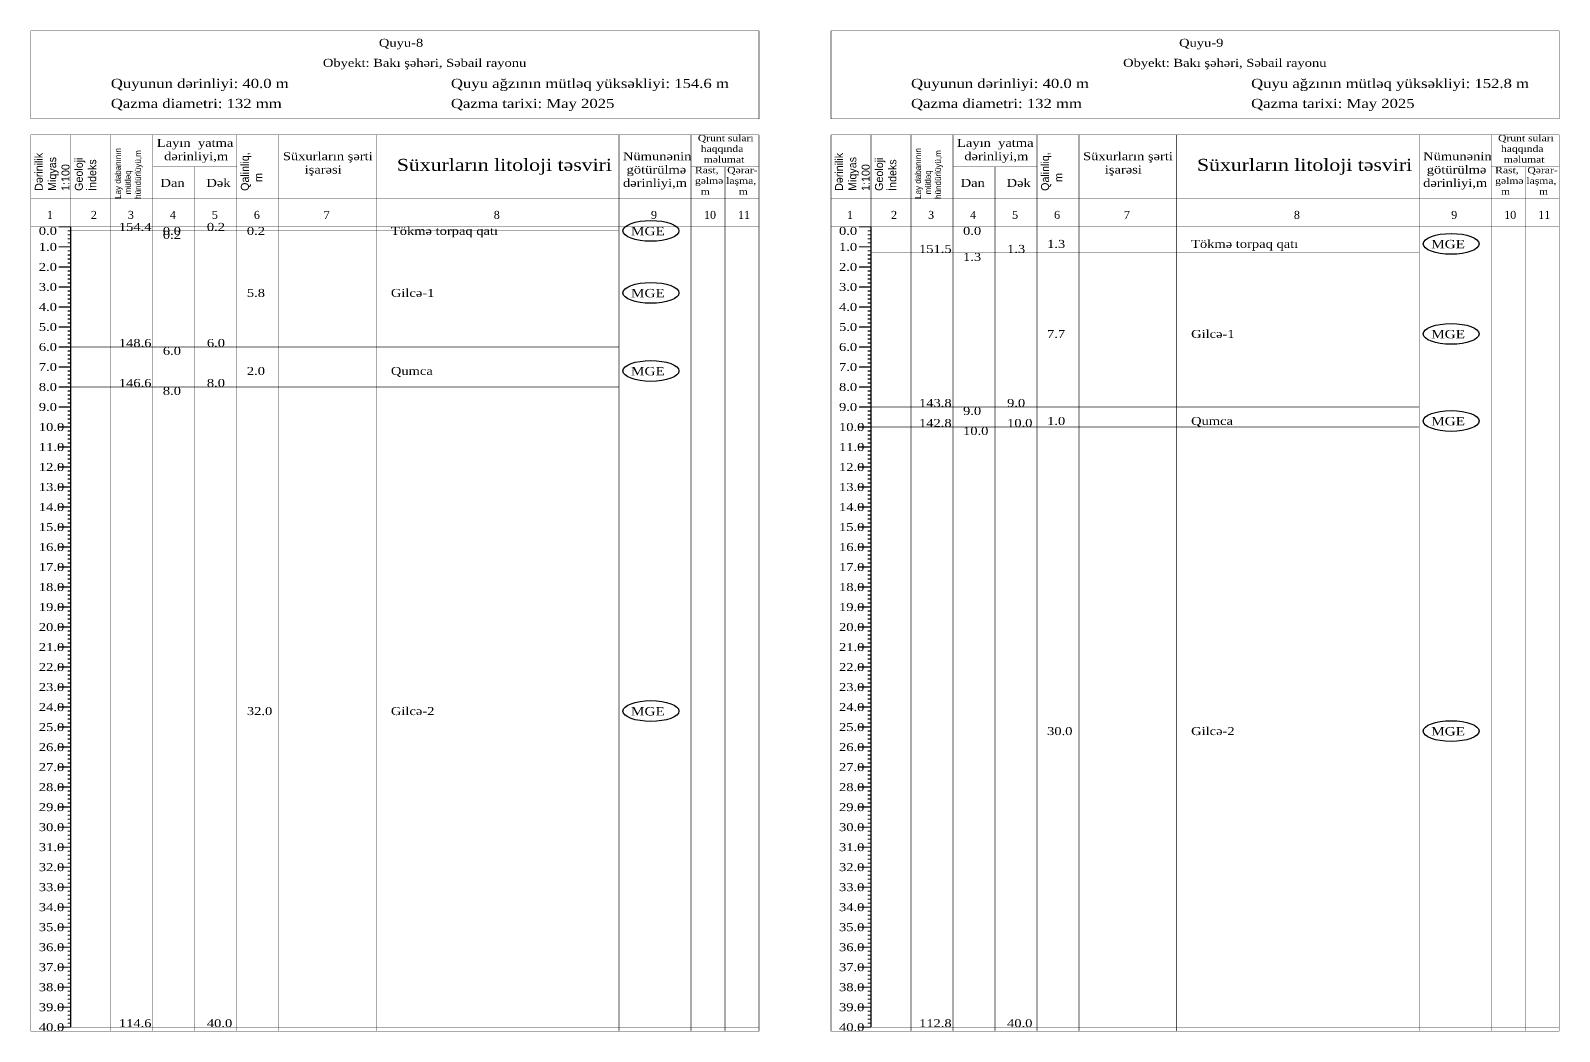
# Model space of a CAD drawing. Header units: metres. Extents: x -10 to 4772, y -44 to 349.
# Drawn here: x 1389.9 to 1772.1, y 98.9 to 349.1 of the extents above; entities that cross this region are included whole.
import ezdxf

# ---------------------------------------------------------------- set-up
doc = ezdxf.new("R2010")
doc.units = ezdxf.units.M
doc.layers.add('Default', color=7, linetype='Continuous')
doc.layers.add('MyLayer', color=7, linetype='Continuous')
doc.styles.add('Times New Roman', font='Times New Roman')
doc.styles.add('Times New Roman_Bold', font='Times New Roman', dxfattribs={"width": 1.2})

msp = doc.modelspace()

# ---------------------------------------------------------------- linework, layer by layer
at = {"color": 7, "lineweight": 30}
for p, q in [((1400, 100), (1400, 300)), ((1600, 100), (1600, 300))]:
    msp.add_line(p, q, dxfattribs=at)
for points in [[(1400, 100), (1400, 300)], [(1600, 100), (1600, 300)]]:
    msp.add_lwpolyline(points, dxfattribs=at)
at = {"color": 5}
for centre in [(1545, 299), (1745, 295.75), (1545, 283.5), (1745, 273.25), (1545, 264), (1745, 251.5), (1545, 179), (1745, 174)]:
    msp.add_ellipse(centre, major_axis=(7, 0), ratio=0.371429, dxfattribs=at)
at = {"layer": 'Default'}
for points, const_width in [([(1400, 300), (1400, 323)], 0.12), ([(1600, 300), (1600, 323)], 0.12), ([(1397, 300), (1400, 300)], 0.3), ([(1399.2, 299), (1400, 299)], 0.3), ([(1399.2, 298), (1400, 298)], 0.3), ([(1400, 299), (1537, 299)], 0.12), ([(1597, 300), (1600, 300)], 0.3), ([(1599.2, 299), (1600, 299)], 0.3), ([(1599.2, 298), (1600, 298)], 0.3), ([(1397, 295), (1400, 295)], 0.3), ([(1399.2, 297), (1400, 297)], 0.3), ([(1399.2, 296), (1400, 296)], 0.3), ([(1597, 295), (1600, 295)], 0.3), ([(1599.2, 297), (1600, 297)], 0.3), ([(1599.2, 296), (1600, 296)], 0.3), ([(1399.2, 294), (1400, 294)], 0.3), ([(1399.2, 293), (1400, 293)], 0.3), ([(1399.2, 292), (1400, 292)], 0.3), ([(1399.2, 291), (1400, 291)], 0.3), ([(1599.2, 294), (1600, 294)], 0.3), ([(1599.2, 293), (1600, 293)], 0.3), ([(1599.2, 292), (1600, 292)], 0.3), ([(1599.2, 291), (1600, 291)], 0.3), ([(1600, 293.5), (1737, 293.5)], 0.12), ([(1397, 290), (1400, 290)], 0.3), ([(1399.2, 289), (1400, 289)], 0.3), ([(1399.2, 288), (1400, 288)], 0.3), ([(1399.2, 287), (1400, 287)], 0.3), ([(1597, 290), (1600, 290)], 0.3), ([(1599.2, 289), (1600, 289)], 0.3), ([(1599.2, 288), (1600, 288)], 0.3), ([(1599.2, 287), (1600, 287)], 0.3), ([(1397, 285), (1400, 285)], 0.3), ([(1399.2, 286), (1400, 286)], 0.3), ([(1399.2, 284), (1400, 284)], 0.3), ([(1399.2, 283), (1400, 283)], 0.3), ([(1597, 285), (1600, 285)], 0.3), ([(1599.2, 286), (1600, 286)], 0.3), ([(1599.2, 284), (1600, 284)], 0.3), ([(1599.2, 283), (1600, 283)], 0.3), ([(1397, 280), (1400, 280)], 0.3), ([(1399.2, 282), (1400, 282)], 0.3), ([(1399.2, 281), (1400, 281)], 0.3), ([(1399.2, 279), (1400, 279)], 0.3), ([(1597, 280), (1600, 280)], 0.3), ([(1599.2, 282), (1600, 282)], 0.3), ([(1599.2, 281), (1600, 281)], 0.3), ([(1599.2, 279), (1600, 279)], 0.3), ([(1397, 275), (1400, 275)], 0.3), ([(1399.2, 278), (1400, 278)], 0.3), ([(1399.2, 277), (1400, 277)], 0.3), ([(1399.2, 276), (1400, 276)], 0.3), ([(1597, 275), (1600, 275)], 0.3), ([(1599.2, 278), (1600, 278)], 0.3), ([(1599.2, 277), (1600, 277)], 0.3), ([(1599.2, 276), (1600, 276)], 0.3), ([(1399.2, 274), (1400, 274)], 0.3), ([(1399.2, 273), (1400, 273)], 0.3), ([(1399.2, 272), (1400, 272)], 0.3), ([(1599.2, 274), (1600, 274)], 0.3), ([(1599.2, 273), (1600, 273)], 0.3), ([(1599.2, 272), (1600, 272)], 0.3), ([(1397, 270), (1400, 270)], 0.3), ([(1399.2, 271), (1400, 271)], 0.3), ([(1399.2, 269), (1400, 269)], 0.3), ([(1399.2, 268), (1400, 268)], 0.3), ([(1400, 270), (1537, 270)], 0.12), ([(1597, 270), (1600, 270)], 0.3), ([(1599.2, 271), (1600, 271)], 0.3), ([(1599.2, 269), (1600, 269)], 0.3), ([(1599.2, 268), (1600, 268)], 0.3), ([(1397, 265), (1400, 265)], 0.3), ([(1399.2, 267), (1400, 267)], 0.3), ([(1399.2, 266), (1400, 266)], 0.3), ([(1399.2, 264), (1400, 264)], 0.3), ([(1597, 265), (1600, 265)], 0.3), ([(1599.2, 267), (1600, 267)], 0.3), ([(1599.2, 266), (1600, 266)], 0.3), ([(1599.2, 264), (1600, 264)], 0.3), ([(1397, 260), (1400, 260)], 0.3), ([(1399.2, 263), (1400, 263)], 0.3), ([(1399.2, 262), (1400, 262)], 0.3), ([(1399.2, 261), (1400, 261)], 0.3), ([(1400, 260), (1537, 260)], 0.12), ([(1597, 260), (1600, 260)], 0.3), ([(1599.2, 263), (1600, 263)], 0.3), ([(1599.2, 262), (1600, 262)], 0.3), ([(1599.2, 261), (1600, 261)], 0.3), ([(1399.2, 259), (1400, 259)], 0.3), ([(1399.2, 258), (1400, 258)], 0.3), ([(1399.2, 257), (1400, 257)], 0.3), ([(1399.2, 256), (1400, 256)], 0.3), ([(1599.2, 259), (1600, 259)], 0.3), ([(1599.2, 258), (1600, 258)], 0.3), ([(1599.2, 257), (1600, 257)], 0.3), ([(1599.2, 256), (1600, 256)], 0.3), ([(1397, 255), (1400, 255)], 0.3), ([(1399.2, 254), (1400, 254)], 0.3), ([(1399.2, 253), (1400, 253)], 0.3), ([(1597, 255), (1600, 255)], 0.3), ([(1599.2, 254), (1600, 254)], 0.3), ([(1599.2, 253), (1600, 253)], 0.3), ([(1600, 255), (1737, 255)], 0.12), ([(1397, 250), (1400, 250)], 0.3), ([(1399.2, 252), (1400, 252)], 0.3), ([(1399.2, 251), (1400, 251)], 0.3), ([(1399.2, 249), (1400, 249)], 0.3), ([(1597, 250), (1600, 250)], 0.3), ([(1599.2, 252), (1600, 252)], 0.3), ([(1599.2, 251), (1600, 251)], 0.3), ([(1599.2, 249), (1600, 249)], 0.3), ([(1600, 250), (1737, 250)], 0.12), ([(1397, 245), (1400, 245)], 0.3), ([(1399.2, 248), (1400, 248)], 0.3), ([(1399.2, 247), (1400, 247)], 0.3), ([(1399.2, 246), (1400, 246)], 0.3), ([(1597, 245), (1600, 245)], 0.3), ([(1599.2, 248), (1600, 248)], 0.3), ([(1599.2, 247), (1600, 247)], 0.3), ([(1599.2, 246), (1600, 246)], 0.3), ([(1399.2, 244), (1400, 244)], 0.3), ([(1399.2, 243), (1400, 243)], 0.3), ([(1399.2, 242), (1400, 242)], 0.3), ([(1399.2, 241), (1400, 241)], 0.3), ([(1599.2, 244), (1600, 244)], 0.3), ([(1599.2, 243), (1600, 243)], 0.3), ([(1599.2, 242), (1600, 242)], 0.3), ([(1599.2, 241), (1600, 241)], 0.3), ([(1397, 240), (1400, 240)], 0.3), ([(1399.2, 239), (1400, 239)], 0.3), ([(1399.2, 238), (1400, 238)], 0.3), ([(1399.2, 237), (1400, 237)], 0.3), ([(1597, 240), (1600, 240)], 0.3), ([(1599.2, 239), (1600, 239)], 0.3), ([(1599.2, 238), (1600, 238)], 0.3), ([(1599.2, 237), (1600, 237)], 0.3), ([(1397, 235), (1400, 235)], 0.3), ([(1399.2, 236), (1400, 236)], 0.3), ([(1399.2, 234), (1400, 234)], 0.3), ([(1399.2, 233), (1400, 233)], 0.3), ([(1597, 235), (1600, 235)], 0.3), ([(1599.2, 236), (1600, 236)], 0.3), ([(1599.2, 234), (1600, 234)], 0.3), ([(1599.2, 233), (1600, 233)], 0.3), ([(1397, 230), (1400, 230)], 0.3), ([(1399.2, 232), (1400, 232)], 0.3), ([(1399.2, 231), (1400, 231)], 0.3), ([(1597, 230), (1600, 230)], 0.3), ([(1599.2, 232), (1600, 232)], 0.3), ([(1599.2, 231), (1600, 231)], 0.3), ([(1399.2, 229), (1400, 229)], 0.3), ([(1399.2, 228), (1400, 228)], 0.3), ([(1399.2, 227), (1400, 227)], 0.3), ([(1399.2, 226), (1400, 226)], 0.3), ([(1599.2, 229), (1600, 229)], 0.3), ([(1599.2, 228), (1600, 228)], 0.3), ([(1599.2, 227), (1600, 227)], 0.3), ([(1599.2, 226), (1600, 226)], 0.3), ([(1397, 225), (1400, 225)], 0.3), ([(1399.2, 224), (1400, 224)], 0.3), ([(1399.2, 223), (1400, 223)], 0.3), ([(1399.2, 222), (1400, 222)], 0.3), ([(1597, 225), (1600, 225)], 0.3), ([(1599.2, 224), (1600, 224)], 0.3), ([(1599.2, 223), (1600, 223)], 0.3), ([(1599.2, 222), (1600, 222)], 0.3), ([(1397, 220), (1400, 220)], 0.3), ([(1399.2, 221), (1400, 221)], 0.3), ([(1399.2, 219), (1400, 219)], 0.3), ([(1399.2, 218), (1400, 218)], 0.3), ([(1597, 220), (1600, 220)], 0.3), ([(1599.2, 221), (1600, 221)], 0.3), ([(1599.2, 219), (1600, 219)], 0.3), ([(1599.2, 218), (1600, 218)], 0.3), ([(1397, 215), (1400, 215)], 0.3), ([(1399.2, 217), (1400, 217)], 0.3), ([(1399.2, 216), (1400, 216)], 0.3), ([(1399.2, 214), (1400, 214)], 0.3), ([(1597, 215), (1600, 215)], 0.3), ([(1599.2, 217), (1600, 217)], 0.3), ([(1599.2, 216), (1600, 216)], 0.3), ([(1599.2, 214), (1600, 214)], 0.3), ([(1399.2, 213), (1400, 213)], 0.3), ([(1399.2, 212), (1400, 212)], 0.3), ([(1399.2, 211), (1400, 211)], 0.3), ([(1599.2, 213), (1600, 213)], 0.3), ([(1599.2, 212), (1600, 212)], 0.3), ([(1599.2, 211), (1600, 211)], 0.3), ([(1397, 210), (1400, 210)], 0.3), ([(1399.2, 209), (1400, 209)], 0.3), ([(1399.2, 208), (1400, 208)], 0.3), ([(1399.2, 207), (1400, 207)], 0.3), ([(1597, 210), (1600, 210)], 0.3), ([(1599.2, 209), (1600, 209)], 0.3), ([(1599.2, 208), (1600, 208)], 0.3), ([(1599.2, 207), (1600, 207)], 0.3), ([(1397, 205), (1400, 205)], 0.3), ([(1399.2, 206), (1400, 206)], 0.3), ([(1399.2, 204), (1400, 204)], 0.3), ([(1399.2, 203), (1400, 203)], 0.3), ([(1597, 205), (1600, 205)], 0.3), ([(1599.2, 206), (1600, 206)], 0.3), ([(1599.2, 204), (1600, 204)], 0.3), ([(1599.2, 203), (1600, 203)], 0.3), ([(1397, 200), (1400, 200)], 0.3), ([(1399.2, 202), (1400, 202)], 0.3), ([(1399.2, 201), (1400, 201)], 0.3), ([(1399.2, 199), (1400, 199)], 0.3), ([(1597, 200), (1600, 200)], 0.3), ([(1599.2, 202), (1600, 202)], 0.3), ([(1599.2, 201), (1600, 201)], 0.3), ([(1599.2, 199), (1600, 199)], 0.3), ([(1397, 195), (1400, 195)], 0.3), ([(1399.2, 198), (1400, 198)], 0.3), ([(1399.2, 197), (1400, 197)], 0.3), ([(1399.2, 196), (1400, 196)], 0.3), ([(1597, 195), (1600, 195)], 0.3), ([(1599.2, 198), (1600, 198)], 0.3), ([(1599.2, 197), (1600, 197)], 0.3), ([(1599.2, 196), (1600, 196)], 0.3), ([(1399.2, 194), (1400, 194)], 0.3), ([(1399.2, 193), (1400, 193)], 0.3), ([(1399.2, 192), (1400, 192)], 0.3), ([(1399.2, 191), (1400, 191)], 0.3), ([(1599.2, 194), (1600, 194)], 0.3), ([(1599.2, 193), (1600, 193)], 0.3), ([(1599.2, 192), (1600, 192)], 0.3), ([(1599.2, 191), (1600, 191)], 0.3), ([(1397, 190), (1400, 190)], 0.3), ([(1399.2, 189), (1400, 189)], 0.3), ([(1399.2, 188), (1400, 188)], 0.3), ([(1597, 190), (1600, 190)], 0.3), ([(1599.2, 189), (1600, 189)], 0.3), ([(1599.2, 188), (1600, 188)], 0.3), ([(1397, 185), (1400, 185)], 0.3), ([(1399.2, 187), (1400, 187)], 0.3), ([(1399.2, 186), (1400, 186)], 0.3), ([(1399.2, 184), (1400, 184)], 0.3), ([(1597, 185), (1600, 185)], 0.3), ([(1599.2, 187), (1600, 187)], 0.3), ([(1599.2, 186), (1600, 186)], 0.3), ([(1599.2, 184), (1600, 184)], 0.3), ([(1397, 180), (1400, 180)], 0.3), ([(1399.2, 183), (1400, 183)], 0.3), ([(1399.2, 182), (1400, 182)], 0.3), ([(1399.2, 181), (1400, 181)], 0.3), ([(1597, 180), (1600, 180)], 0.3), ([(1599.2, 183), (1600, 183)], 0.3), ([(1599.2, 182), (1600, 182)], 0.3), ([(1599.2, 181), (1600, 181)], 0.3), ([(1399.2, 179), (1400, 179)], 0.3), ([(1399.2, 178), (1400, 178)], 0.3), ([(1399.2, 177), (1400, 177)], 0.3), ([(1399.2, 176), (1400, 176)], 0.3), ([(1599.2, 179), (1600, 179)], 0.3), ([(1599.2, 178), (1600, 178)], 0.3), ([(1599.2, 177), (1600, 177)], 0.3), ([(1599.2, 176), (1600, 176)], 0.3), ([(1397, 175), (1400, 175)], 0.3), ([(1399.2, 174), (1400, 174)], 0.3), ([(1399.2, 173), (1400, 173)], 0.3), ([(1399.2, 172), (1400, 172)], 0.3), ([(1597, 175), (1600, 175)], 0.3), ([(1599.2, 174), (1600, 174)], 0.3), ([(1599.2, 173), (1600, 173)], 0.3), ([(1599.2, 172), (1600, 172)], 0.3), ([(1397, 170), (1400, 170)], 0.3), ([(1399.2, 171), (1400, 171)], 0.3), ([(1399.2, 169), (1400, 169)], 0.3), ([(1399.2, 168), (1400, 168)], 0.3), ([(1597, 170), (1600, 170)], 0.3), ([(1599.2, 171), (1600, 171)], 0.3), ([(1599.2, 169), (1600, 169)], 0.3), ([(1599.2, 168), (1600, 168)], 0.3), ([(1397, 165), (1400, 165)], 0.3), ([(1399.2, 167), (1400, 167)], 0.3), ([(1399.2, 166), (1400, 166)], 0.3), ([(1597, 165), (1600, 165)], 0.3), ([(1599.2, 167), (1600, 167)], 0.3), ([(1599.2, 166), (1600, 166)], 0.3), ([(1399.2, 164), (1400, 164)], 0.3), ([(1399.2, 163), (1400, 163)], 0.3), ([(1399.2, 162), (1400, 162)], 0.3), ([(1399.2, 161), (1400, 161)], 0.3), ([(1599.2, 164), (1600, 164)], 0.3), ([(1599.2, 163), (1600, 163)], 0.3), ([(1599.2, 162), (1600, 162)], 0.3), ([(1599.2, 161), (1600, 161)], 0.3), ([(1397, 160), (1400, 160)], 0.3), ([(1399.2, 159), (1400, 159)], 0.3), ([(1399.2, 158), (1400, 158)], 0.3), ([(1399.2, 157), (1400, 157)], 0.3), ([(1597, 160), (1600, 160)], 0.3), ([(1599.2, 159), (1600, 159)], 0.3), ([(1599.2, 158), (1600, 158)], 0.3), ([(1599.2, 157), (1600, 157)], 0.3), ([(1397, 155), (1400, 155)], 0.3), ([(1399.2, 156), (1400, 156)], 0.3), ([(1399.2, 154), (1400, 154)], 0.3), ([(1399.2, 153), (1400, 153)], 0.3), ([(1597, 155), (1600, 155)], 0.3), ([(1599.2, 156), (1600, 156)], 0.3), ([(1599.2, 154), (1600, 154)], 0.3), ([(1599.2, 153), (1600, 153)], 0.3), ([(1397, 150), (1400, 150)], 0.3), ([(1399.2, 152), (1400, 152)], 0.3), ([(1399.2, 151), (1400, 151)], 0.3), ([(1399.2, 149), (1400, 149)], 0.3), ([(1597, 150), (1600, 150)], 0.3), ([(1599.2, 152), (1600, 152)], 0.3), ([(1599.2, 151), (1600, 151)], 0.3), ([(1599.2, 149), (1600, 149)], 0.3), ([(1399.2, 148), (1400, 148)], 0.3), ([(1399.2, 147), (1400, 147)], 0.3), ([(1399.2, 146), (1400, 146)], 0.3), ([(1599.2, 148), (1600, 148)], 0.3), ([(1599.2, 147), (1600, 147)], 0.3), ([(1599.2, 146), (1600, 146)], 0.3), ([(1397, 145), (1400, 145)], 0.3), ([(1399.2, 144), (1400, 144)], 0.3), ([(1399.2, 143), (1400, 143)], 0.3), ([(1399.2, 142), (1400, 142)], 0.3), ([(1597, 145), (1600, 145)], 0.3), ([(1599.2, 144), (1600, 144)], 0.3), ([(1599.2, 143), (1600, 143)], 0.3), ([(1599.2, 142), (1600, 142)], 0.3), ([(1397, 140), (1400, 140)], 0.3), ([(1399.2, 141), (1400, 141)], 0.3), ([(1399.2, 139), (1400, 139)], 0.3), ([(1399.2, 138), (1400, 138)], 0.3), ([(1597, 140), (1600, 140)], 0.3), ([(1599.2, 141), (1600, 141)], 0.3), ([(1599.2, 139), (1600, 139)], 0.3), ([(1599.2, 138), (1600, 138)], 0.3), ([(1397, 135), (1400, 135)], 0.3), ([(1399.2, 137), (1400, 137)], 0.3), ([(1399.2, 136), (1400, 136)], 0.3), ([(1399.2, 134), (1400, 134)], 0.3), ([(1597, 135), (1600, 135)], 0.3), ([(1599.2, 137), (1600, 137)], 0.3), ([(1599.2, 136), (1600, 136)], 0.3), ([(1599.2, 134), (1600, 134)], 0.3), ([(1397, 130), (1400, 130)], 0.3), ([(1399.2, 133), (1400, 133)], 0.3), ([(1399.2, 132), (1400, 132)], 0.3), ([(1399.2, 131), (1400, 131)], 0.3), ([(1597, 130), (1600, 130)], 0.3), ([(1599.2, 133), (1600, 133)], 0.3), ([(1599.2, 132), (1600, 132)], 0.3), ([(1599.2, 131), (1600, 131)], 0.3), ([(1399.2, 129), (1400, 129)], 0.3), ([(1399.2, 128), (1400, 128)], 0.3), ([(1399.2, 127), (1400, 127)], 0.3), ([(1399.2, 126), (1400, 126)], 0.3), ([(1599.2, 129), (1600, 129)], 0.3), ([(1599.2, 128), (1600, 128)], 0.3), ([(1599.2, 127), (1600, 127)], 0.3), ([(1599.2, 126), (1600, 126)], 0.3), ([(1397, 125), (1400, 125)], 0.3), ([(1399.2, 124), (1400, 124)], 0.3), ([(1399.2, 123), (1400, 123)], 0.3), ([(1597, 125), (1600, 125)], 0.3), ([(1599.2, 124), (1600, 124)], 0.3), ([(1599.2, 123), (1600, 123)], 0.3), ([(1397, 120), (1400, 120)], 0.3), ([(1399.2, 122), (1400, 122)], 0.3), ([(1399.2, 121), (1400, 121)], 0.3), ([(1399.2, 119), (1400, 119)], 0.3), ([(1597, 120), (1600, 120)], 0.3), ([(1599.2, 122), (1600, 122)], 0.3), ([(1599.2, 121), (1600, 121)], 0.3), ([(1599.2, 119), (1600, 119)], 0.3), ([(1397, 115), (1400, 115)], 0.3), ([(1399.2, 118), (1400, 118)], 0.3), ([(1399.2, 117), (1400, 117)], 0.3), ([(1399.2, 116), (1400, 116)], 0.3), ([(1597, 115), (1600, 115)], 0.3), ([(1599.2, 118), (1600, 118)], 0.3), ([(1599.2, 117), (1600, 117)], 0.3), ([(1599.2, 116), (1600, 116)], 0.3), ([(1399.2, 114), (1400, 114)], 0.3), ([(1399.2, 113), (1400, 113)], 0.3), ([(1399.2, 112), (1400, 112)], 0.3), ([(1399.2, 111), (1400, 111)], 0.3), ([(1599.2, 114), (1600, 114)], 0.3), ([(1599.2, 113), (1600, 113)], 0.3), ([(1599.2, 112), (1600, 112)], 0.3), ([(1599.2, 111), (1600, 111)], 0.3), ([(1397, 110), (1400, 110)], 0.3), ([(1399.2, 109), (1400, 109)], 0.3), ([(1399.2, 108), (1400, 108)], 0.3), ([(1399.2, 107), (1400, 107)], 0.3), ([(1597, 110), (1600, 110)], 0.3), ([(1599.2, 109), (1600, 109)], 0.3), ([(1599.2, 108), (1600, 108)], 0.3), ([(1599.2, 107), (1600, 107)], 0.3), ([(1397, 105), (1400, 105)], 0.3), ([(1399.2, 106), (1400, 106)], 0.3), ([(1399.2, 104), (1400, 104)], 0.3), ([(1597, 105), (1600, 105)], 0.3), ([(1599.2, 106), (1600, 106)], 0.3), ([(1599.2, 104), (1600, 104)], 0.3), ([(1397, 100), (1400, 100)], 0.3), ([(1399.2, 103), (1400, 103)], 0.3), ([(1399.2, 102), (1400, 102)], 0.3), ([(1399.2, 101), (1400, 101)], 0.3), ([(1597, 100), (1600, 100)], 0.3), ([(1599.2, 103), (1600, 103)], 0.3), ([(1599.2, 102), (1600, 102)], 0.3), ([(1599.2, 101), (1600, 101)], 0.3)]:
    msp.add_lwpolyline(points, dxfattribs=dict(at, const_width=const_width))
at = {"layer": 'MyLayer', "const_width": 0.12}
for points in [[(1390, 349), (1572, 349)], [(1390, 327), (1390, 349)], [(1572, 327), (1572, 349)], [(1590, 349), (1772, 349)], [(1590, 327), (1590, 349)], [(1772, 327), (1772, 349)], [(1390, 327), (1572, 327)], [(1590, 327), (1772, 327)], [(1390, 323), (1572, 323)], [(1390, 99), (1390, 323)], [(1410, 99), (1410, 323)], [(1420.5, 99), (1420.5, 323)], [(1441.5, 99), (1441.5, 323)], [(1452, 99), (1452, 323)], [(1476.4, 99), (1476.4, 323)], [(1537, 99), (1537, 323)], [(1555, 99), (1555, 323)], [(1572, 100), (1572, 323)], [(1572, 99), (1572, 323)], [(1590, 323), (1772, 323)], [(1590, 99), (1590, 323)], [(1610, 99), (1610, 323)], [(1620.5, 99), (1620.5, 323)], [(1641.5, 99), (1641.5, 323)], [(1652, 99), (1652, 323)], [(1676.4, 99), (1676.4, 323)], [(1737, 99), (1737, 323)], [(1755, 99), (1755, 323)], [(1772, 100), (1772, 323)], [(1772, 99), (1772, 323)], [(1420.5, 315), (1441.5, 315)], [(1431, 99), (1431, 315)], [(1555, 315), (1572, 315)], [(1563.5, 99), (1563.5, 315)], [(1620.5, 315), (1641.5, 315)], [(1631, 99), (1631, 315)], [(1755, 315), (1772, 315)], [(1763.5, 99), (1763.5, 315)], [(1390, 307), (1572, 307)], [(1590, 307), (1772, 307)], [(1390, 300), (1572, 300)], [(1590, 300), (1772, 300)], [(1400, 100), (1572, 100)], [(1600, 100), (1772, 100)], [(1390, 99), (1572, 99)], [(1590, 99), (1772, 99)]]:
    msp.add_lwpolyline(points, dxfattribs=at)

# ---------------------------------------------------------------- texts
at = {"color": 7, "attachment_point": 1}
for s, insert, char_height, style in [('Quyu-8', (1477, 347), 2, 'Times New Roman_Bold'), ('Quyu-9', (1677, 347), 2, 'Times New Roman_Bold'), ('Obyekt: Bakı şəhəri, Səbail rayonu', (1463, 342), 2, 'Times New Roman_Bold'), ('Obyekt: Bakı şəhəri, Səbail rayonu', (1663, 342), 2, 'Times New Roman_Bold'), ('Quyunun dərinliyi: 40.0 m', (1410, 337), 2.3, 'Times New Roman_Bold'), ('Quyu ağzının mütləq yüksəkliyi: 154.6 m', (1495, 337), 2.3, 'Times New Roman_Bold'), ('Quyunun dərinliyi: 40.0 m', (1610, 337), 2.3, 'Times New Roman_Bold'), ('Quyu ağzının mütləq yüksəkliyi: 152.8 m', (1695, 337), 2.3, 'Times New Roman_Bold'), ('Qazma diametri: 132 mm', (1410, 332), 2.3, 'Times New Roman_Bold'), ('Qazma tarixi: May 2025 ', (1495, 332), 2.3, 'Times New Roman_Bold'), ('Qazma diametri: 132 mm', (1610, 332), 2.3, 'Times New Roman_Bold'), ('Qazma tarixi: May 2025 ', (1695, 332), 2.3, 'Times New Roman_Bold'), ('Layın  yatma\\P  dərinliyi,m \\P \\P Dan      Dək', (1421.5, 322), 2, 'Times New Roman_Bold'), (' Qrunt suları\\P  haqqında\\P   məlumat\\PRast,   Qərar-\\Pgəlmə laşma,\\P  m          m ', (1556, 323), 1.6, 'Times New Roman_Bold'), ('Layın  yatma\\P  dərinliyi,m \\P \\P Dan      Dək', (1621.5, 322), 2, 'Times New Roman_Bold'), (' Qrunt suları\\P  haqqında\\P   məlumat\\PRast,   Qərar-\\Pgəlmə laşma,\\P  m          m ', (1756, 323), 1.6, 'Times New Roman_Bold'), ('\\PSüxurların şərti\\P      işarəsi', (1453, 322), 2, 'Times New Roman_Bold'), ('\\P   Süxurların litoloji təsviri', (1477.4, 322), 3, 'Times New Roman_Bold'), ('\\PNümunənin\\P götürülmə\\Pdərinliyi,m', (1538, 322), 2, 'Times New Roman_Bold'), ('\\PSüxurların şərti\\P      işarəsi', (1653, 322), 2, 'Times New Roman_Bold'), ('\\P   Süxurların litoloji təsviri', (1677.4, 322), 3, 'Times New Roman_Bold'), ('\\PNümunənin\\P götürülmə\\Pdərinliyi,m', (1738, 322), 2, 'Times New Roman_Bold'), ('1', (1394, 304), 2, 'Times New Roman'), ('2', (1405, 304), 2, 'Times New Roman'), ('3', (1414.25, 304), 2, 'Times New Roman'), ('4', (1424.75, 304), 2, 'Times New Roman'), ('5', (1435.25, 304), 2, 'Times New Roman'), ('6', (1445.75, 304), 2, 'Times New Roman'), ('7', (1463.2, 304), 2, 'Times New Roman'), ('8', (1505.7, 304), 2, 'Times New Roman'), ('9', (1545, 304), 2, 'Times New Roman'), ('10', (1558.25, 304), 2, 'Times New Roman'), ('11', (1566.75, 304), 2, 'Times New Roman'), ('1', (1594, 304), 2, 'Times New Roman'), ('2', (1605, 304), 2, 'Times New Roman'), ('3', (1614.25, 304), 2, 'Times New Roman'), ('4', (1624.75, 304), 2, 'Times New Roman'), ('5', (1635.25, 304), 2, 'Times New Roman'), ('6', (1645.75, 304), 2, 'Times New Roman'), ('7', (1663.2, 304), 2, 'Times New Roman'), ('8', (1705.7, 304), 2, 'Times New Roman'), ('9', (1745, 304), 2, 'Times New Roman'), ('10', (1758.25, 304), 2, 'Times New Roman'), ('11', (1766.75, 304), 2, 'Times New Roman'), ('0.0', (1392, 300), 2, 'Times New Roman_Bold'), ('154.4', (1412, 301), 2, 'Times New Roman_Bold'), ('0.0', (1423, 300), 2, 'Times New Roman_Bold'), ('0.2', (1423, 299), 2, 'Times New Roman_Bold'), ('0.2', (1423, 299), 2, 'Times New Roman_Bold'), ('0.2', (1434, 301), 2, 'Times New Roman_Bold'), ('0.2', (1444, 300), 2, 'Times New Roman_Bold'), ('Tökmə torpaq qatı', (1480, 300), 2, 'Times New Roman_Bold'), ('0.0', (1592, 300), 2, 'Times New Roman_Bold'), ('0.0', (1623, 300), 2, 'Times New Roman_Bold'), ('1.0', (1392, 296), 2, 'Times New Roman_Bold'), ('1.0', (1592, 296), 2, 'Times New Roman_Bold'), ('151.5', (1612, 295.5), 2, 'Times New Roman_Bold'), ('1.3', (1634, 295.5), 2, 'Times New Roman_Bold'), ('1.3', (1644, 296.75), 2, 'Times New Roman_Bold'), ('Tökmə torpaq qatı', (1680, 296.75), 2, 'Times New Roman_Bold'), ('2.0', (1392, 291), 2, 'Times New Roman_Bold'), ('2.0', (1592, 291), 2, 'Times New Roman_Bold'), ('1.3', (1623, 293.5), 2, 'Times New Roman_Bold'), ('1.3', (1623, 293.5), 2, 'Times New Roman_Bold'), ('3.0', (1392, 286), 2, 'Times New Roman_Bold'), ('5.8', (1444, 284.5), 2, 'Times New Roman_Bold'), ('Gilcə-1', (1480, 284.5), 2, 'Times New Roman_Bold'), ('3.0', (1592, 286), 2, 'Times New Roman_Bold'), ('4.0', (1392, 281), 2, 'Times New Roman_Bold'), ('4.0', (1592, 281), 2, 'Times New Roman_Bold'), ('5.0', (1392, 276), 2, 'Times New Roman_Bold'), ('5.0', (1592, 276), 2, 'Times New Roman_Bold'), ('148.6', (1412, 272), 2, 'Times New Roman_Bold'), ('6.0', (1434, 272), 2, 'Times New Roman_Bold'), ('7.7', (1644, 274.25), 2, 'Times New Roman_Bold'), ('Gilcə-1', (1680, 274.25), 2, 'Times New Roman_Bold'), ('6.0', (1392, 271), 2, 'Times New Roman_Bold'), ('6.0', (1423, 270), 2, 'Times New Roman_Bold'), ('6.0', (1423, 270), 2, 'Times New Roman_Bold'), ('6.0', (1592, 271), 2, 'Times New Roman_Bold'), ('7.0', (1392, 266), 2, 'Times New Roman_Bold'), ('2.0', (1444, 265), 2, 'Times New Roman_Bold'), ('Qumca', (1480, 265), 2, 'Times New Roman_Bold'), ('7.0', (1592, 266), 2, 'Times New Roman_Bold'), ('8.0', (1392, 261), 2, 'Times New Roman_Bold'), ('146.6', (1412, 262), 2, 'Times New Roman_Bold'), ('8.0', (1423, 260), 2, 'Times New Roman_Bold'), ('8.0', (1423, 260), 2, 'Times New Roman_Bold'), ('8.0', (1434, 262), 2, 'Times New Roman_Bold'), ('8.0', (1592, 261), 2, 'Times New Roman_Bold'), ('9.0', (1392, 256), 2, 'Times New Roman_Bold'), ('9.0', (1592, 256), 2, 'Times New Roman_Bold'), ('143.8', (1612, 257), 2, 'Times New Roman_Bold'), ('9.0', (1634, 257), 2, 'Times New Roman_Bold'), ('9.0', (1623, 255), 2, 'Times New Roman_Bold'), ('9.0', (1623, 255), 2, 'Times New Roman_Bold'), ('1.0', (1644, 252.5), 2, 'Times New Roman_Bold'), ('Qumca', (1680, 252.5), 2, 'Times New Roman_Bold'), ('10.0', (1392, 251), 2, 'Times New Roman_Bold'), ('10.0', (1592, 251), 2, 'Times New Roman_Bold'), ('142.8', (1612, 252), 2, 'Times New Roman_Bold'), ('10.0', (1623, 250), 2, 'Times New Roman_Bold'), ('10.0', (1623, 250), 2, 'Times New Roman_Bold'), ('10.0', (1634, 252), 2, 'Times New Roman_Bold'), ('11.0', (1392, 246), 2, 'Times New Roman_Bold'), ('11.0', (1592, 246), 2, 'Times New Roman_Bold'), ('12.0', (1392, 241), 2, 'Times New Roman_Bold'), ('12.0', (1592, 241), 2, 'Times New Roman_Bold'), ('13.0', (1392, 236), 2, 'Times New Roman_Bold'), ('13.0', (1592, 236), 2, 'Times New Roman_Bold'), ('14.0', (1392, 231), 2, 'Times New Roman_Bold'), ('14.0', (1592, 231), 2, 'Times New Roman_Bold'), ('15.0', (1392, 226), 2, 'Times New Roman_Bold'), ('15.0', (1592, 226), 2, 'Times New Roman_Bold'), ('16.0', (1392, 221), 2, 'Times New Roman_Bold'), ('16.0', (1592, 221), 2, 'Times New Roman_Bold'), ('17.0', (1392, 216), 2, 'Times New Roman_Bold'), ('17.0', (1592, 216), 2, 'Times New Roman_Bold'), ('18.0', (1392, 211), 2, 'Times New Roman_Bold'), ('18.0', (1592, 211), 2, 'Times New Roman_Bold'), ('19.0', (1392, 206), 2, 'Times New Roman_Bold'), ('19.0', (1592, 206), 2, 'Times New Roman_Bold'), ('20.0', (1392, 201), 2, 'Times New Roman_Bold'), ('20.0', (1592, 201), 2, 'Times New Roman_Bold'), ('21.0', (1392, 196), 2, 'Times New Roman_Bold'), ('21.0', (1592, 196), 2, 'Times New Roman_Bold'), ('22.0', (1392, 191), 2, 'Times New Roman_Bold'), ('22.0', (1592, 191), 2, 'Times New Roman_Bold'), ('23.0', (1392, 186), 2, 'Times New Roman_Bold'), ('23.0', (1592, 186), 2, 'Times New Roman_Bold'), ('24.0', (1392, 181), 2, 'Times New Roman_Bold'), ('32.0', (1444, 180), 2, 'Times New Roman_Bold'), ('Gilcə-2', (1480, 180), 2, 'Times New Roman_Bold'), ('24.0', (1592, 181), 2, 'Times New Roman_Bold'), ('25.0', (1392, 176), 2, 'Times New Roman_Bold'), ('25.0', (1592, 176), 2, 'Times New Roman_Bold'), ('30.0', (1644, 175), 2, 'Times New Roman_Bold'), ('Gilcə-2', (1680, 175), 2, 'Times New Roman_Bold'), ('26.0', (1392, 171), 2, 'Times New Roman_Bold'), ('26.0', (1592, 171), 2, 'Times New Roman_Bold'), ('27.0', (1392, 166), 2, 'Times New Roman_Bold'), ('27.0', (1592, 166), 2, 'Times New Roman_Bold'), ('28.0', (1392, 161), 2, 'Times New Roman_Bold'), ('28.0', (1592, 161), 2, 'Times New Roman_Bold'), ('29.0', (1392, 156), 2, 'Times New Roman_Bold'), ('29.0', (1592, 156), 2, 'Times New Roman_Bold'), ('30.0', (1392, 151), 2, 'Times New Roman_Bold'), ('30.0', (1592, 151), 2, 'Times New Roman_Bold'), ('31.0', (1392, 146), 2, 'Times New Roman_Bold'), ('31.0', (1592, 146), 2, 'Times New Roman_Bold'), ('32.0', (1392, 141), 2, 'Times New Roman_Bold'), ('32.0', (1592, 141), 2, 'Times New Roman_Bold'), ('33.0', (1392, 136), 2, 'Times New Roman_Bold'), ('33.0', (1592, 136), 2, 'Times New Roman_Bold'), ('34.0', (1392, 131), 2, 'Times New Roman_Bold'), ('34.0', (1592, 131), 2, 'Times New Roman_Bold'), ('35.0', (1392, 126), 2, 'Times New Roman_Bold'), ('35.0', (1592, 126), 2, 'Times New Roman_Bold'), ('36.0', (1392, 121), 2, 'Times New Roman_Bold'), ('36.0', (1592, 121), 2, 'Times New Roman_Bold'), ('37.0', (1392, 116), 2, 'Times New Roman_Bold'), ('37.0', (1592, 116), 2, 'Times New Roman_Bold'), ('38.0', (1392, 111), 2, 'Times New Roman_Bold'), ('38.0', (1592, 111), 2, 'Times New Roman_Bold'), ('39.0', (1392, 106), 2, 'Times New Roman_Bold'), ('39.0', (1592, 106), 2, 'Times New Roman_Bold'), ('40.0', (1392, 101), 2, 'Times New Roman_Bold'), ('114.6', (1412, 102), 2, 'Times New Roman_Bold'), ('40.0', (1434, 102), 2, 'Times New Roman_Bold'), ('40.0', (1592, 101), 2, 'Times New Roman_Bold'), ('112.8', (1612, 102), 2, 'Times New Roman_Bold'), ('40.0', (1634, 102), 2, 'Times New Roman_Bold')]:
    msp.add_mtext(s, dxfattribs=dict(at, insert=insert, char_height=char_height, style=style))
at = {"attachment_point": 1, "rotation": 90}
for s, insert, char_height in [('Dərinilik\\PMiqyas\\P1:100', (1391, 309), 2), ('Lay dabanının\\P  mütləq\\Phündürlüyü,m', (1411, 307), 1.5), ('Qalinliq,\\P   m', (1442.5, 309), 2), ('Dərinilik\\PMiqyas\\P1:100', (1591, 309), 2), ('Lay dabanının\\P  mütləq\\Phündürlüyü,m', (1611, 307), 1.5), ('Qalinliq,\\P   m', (1642.5, 309), 2), ('Geoloji\\Pİndeks', (1401, 309), 2), ('Geoloji\\Pİndeks', (1601, 309), 2)]:
    msp.add_mtext(s, dxfattribs=dict(at, insert=insert, char_height=char_height))
at = {"color": 5, "char_height": 2.1, "attachment_point": 1, "style": 'Times New Roman_Bold'}
for insert in [(1540, 300), (1740, 296.75), (1540, 284.5), (1740, 274.25), (1540, 265), (1740, 252.5), (1540, 180), (1740, 175)]:
    msp.add_mtext('MGE', dxfattribs=dict(at, insert=insert))

doc.saveas('drawing.dxf')
